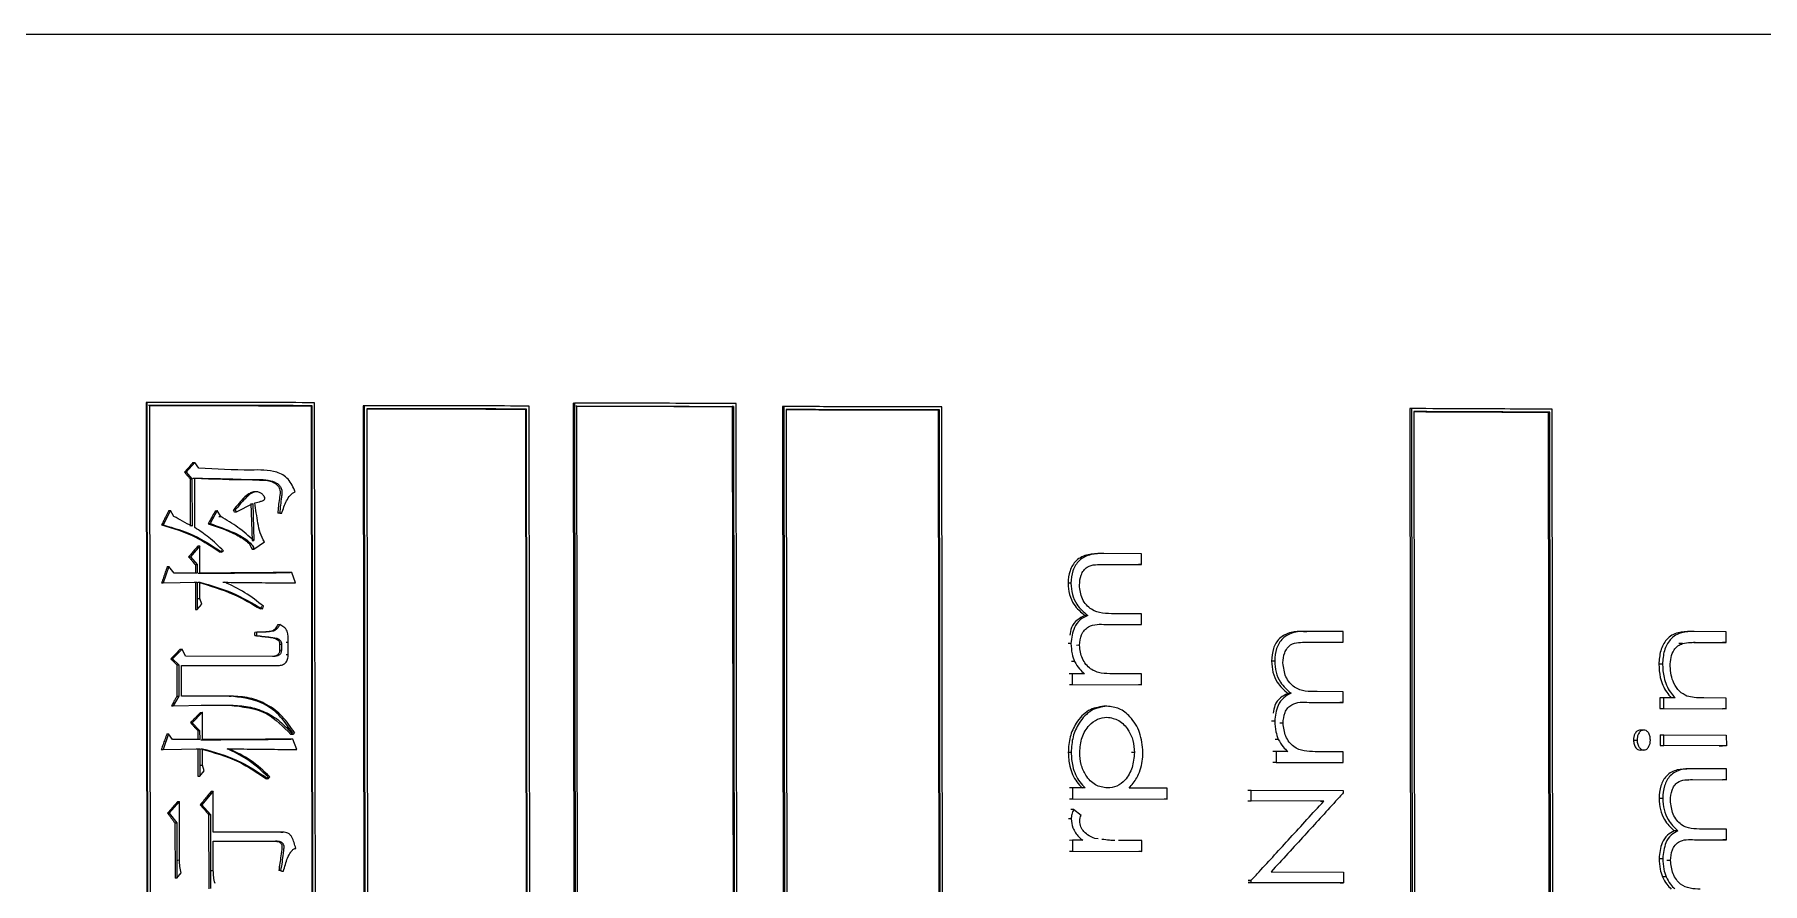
# Model space of a CAD drawing. Header units: millimetres. Extents: x 1726 to 4771, y 590 to 2743.
# Drawn here: x 3135.26 to 3163.97, y 960.37 to 974.48 of the extents above; entities that cross this region are included whole.
import ezdxf

# ---------------------------------------------------------------- set-up
doc = ezdxf.new("R2010")
doc.units = ezdxf.units.MM

msp = doc.modelspace()

# ---------------------------------------------------------------- linework, layer by layer
at = {"color": 7, "linetype": 'Continuous', "lineweight": 25}
for p, q in [((3190.839, 974.484), (3122.204, 974.484)), ((3137.124, 968.368), (3137.109, 968.367)), ((3139.895, 968.364), (3137.109, 968.367)), ((3137.109, 968.367), (3137.141, 946.385)), ((3137.124, 968.368), (3137.156, 946.385)), ((3137.167, 968.318), (3137.153, 968.317)), ((3137.167, 968.318), (3137.199, 946.435)), ((3139.852, 968.314), (3139.884, 946.432)), ((3139.852, 968.314), (3139.868, 968.314)), ((3139.9, 946.432), (3139.868, 968.314)), ((3139.943, 946.382), (3139.911, 968.364)), ((3143.458, 968.308), (3140.719, 968.313)), ((3140.719, 968.313), (3140.751, 946.331)), ((3140.736, 968.313), (3140.719, 968.313)), ((3140.736, 968.313), (3140.768, 946.331)), ((3140.779, 968.263), (3140.811, 946.381)), ((3143.416, 968.258), (3143.434, 968.259)), ((3143.416, 968.258), (3143.448, 946.376)), ((3143.466, 946.377), (3143.434, 968.259)), ((3143.508, 946.327), (3143.476, 968.309)), ((3144.209, 968.357), (3144.241, 946.375)), ((3146.895, 968.351), (3144.209, 968.357)), ((3144.209, 968.357), (3144.228, 968.357)), ((3144.228, 968.357), (3144.26, 946.375)), ((3144.27, 968.307), (3144.251, 968.307)), ((3144.302, 946.425), (3144.27, 968.307)), ((3146.874, 968.302), (3146.854, 968.301)), ((3146.854, 968.301), (3146.886, 946.419)), ((3146.874, 968.302), (3146.906, 946.42)), ((3146.947, 946.369), (3146.916, 968.352)), ((3147.709, 968.3), (3147.688, 968.299)), ((3150.314, 968.293), (3147.688, 968.299)), ((3147.688, 968.299), (3147.72, 946.317)), ((3147.709, 968.3), (3147.741, 946.318)), ((3147.75, 968.25), (3147.782, 946.368)), ((3150.273, 968.243), (3150.305, 946.36)), ((3150.273, 968.243), (3150.296, 968.243)), ((3150.328, 946.361), (3150.296, 968.243)), ((3150.368, 946.311), (3150.336, 968.293)), ((3160.449, 968.256), (3158.114, 968.266)), ((3158.114, 968.266), (3158.146, 946.134)), ((3158.142, 968.266), (3158.114, 968.266)), ((3158.142, 968.266), (3158.174, 946.134)), ((3158.179, 968.216), (3158.211, 946.184)), ((3160.412, 968.206), (3160.444, 946.174)), ((3160.412, 968.206), (3160.442, 968.206)), ((3160.473, 946.174), (3160.442, 968.206)), ((3160.51, 946.124), (3160.478, 968.256)), ((3137.919, 967.371), (3137.779, 967.209)), ((3137.89, 967.37), (3137.919, 967.371)), ((3137.985, 967.274), (3137.919, 967.371)), ((3137.75, 967.208), (3137.779, 967.209)), ((3137.779, 967.209), (3137.873, 967.101)), ((3137.843, 967.1), (3137.873, 967.101)), ((3137.843, 967.1), (3137.844, 966.31)), ((3137.873, 967.101), (3137.874, 966.311)), ((3137.921, 966.289), (3137.919, 967.111)), ((3138.612, 966.548), (3138.882, 966.688)), ((3138.851, 966.688), (3138.871, 966.071)), ((3138.882, 966.688), (3138.902, 966.072)), ((3138.942, 966.883), (3138.912, 966.882)), ((3137.517, 966.571), (3137.396, 966.333)), ((3137.488, 966.57), (3137.517, 966.571)), ((3137.574, 966.474), (3137.517, 966.571)), ((3138.294, 966.57), (3138.173, 966.354)), ((3138.264, 966.569), (3138.294, 966.57)), ((3138.35, 966.473), (3138.294, 966.57)), ((3138.32, 966.472), (3138.35, 966.473)), ((3138.593, 966.581), (3138.563, 966.58)), ((3138.581, 966.547), (3138.563, 966.58)), ((3138.581, 966.547), (3138.612, 966.548)), ((3138.612, 966.548), (3138.593, 966.581)), ((3139.329, 966.526), (3139.298, 966.525)), ((3139.335, 966.525), (3139.298, 966.525)), ((3139.366, 966.526), (3139.329, 966.526)), ((3139.335, 966.525), (3139.366, 966.526)), ((3137.367, 966.332), (3137.396, 966.333)), ((3138.143, 966.353), (3138.173, 966.354)), ((3137.817, 965.802), (3137.846, 965.803)), ((3138.005, 965.986), (3137.846, 965.803)), ((3137.846, 965.803), (3137.959, 965.673)), ((3137.976, 965.986), (3138.005, 965.986)), ((3138.006, 965.532), (3138.005, 965.986)), ((3138.368, 965.899), (3138.34, 965.877)), ((3138.37, 965.878), (3138.34, 965.877)), ((3138.398, 965.899), (3138.37, 965.878)), ((3138.871, 966.071), (3138.902, 966.072)), ((3138.871, 965.93), (3138.902, 965.931)), ((3138.902, 965.931), (3139.079, 966.05)), ((3153.002, 965.856), (3152.953, 965.856)), ((3153.03, 965.856), (3152.982, 965.856)), ((3153.653, 965.854), (3153.03, 965.856)), ((3153.654, 965.675), (3153.653, 965.854)), ((3137.491, 965.641), (3137.397, 965.37)), ((3137.462, 965.64), (3137.491, 965.641)), ((3137.575, 965.533), (3137.491, 965.641)), ((3137.959, 965.532), (3137.575, 965.533)), ((3137.929, 965.672), (3137.959, 965.673)), ((3137.929, 965.672), (3137.93, 965.532)), ((3137.959, 965.673), (3137.959, 965.532)), ((3139.535, 965.541), (3138.286, 965.532)), ((3139.591, 965.368), (3139.535, 965.541)), ((3153.03, 965.677), (3153.654, 965.675)), ((3153.654, 965.675), (3153.604, 965.674)), ((3137.368, 965.37), (3137.397, 965.37)), ((3137.397, 965.37), (3137.959, 965.381)), ((3137.907, 965.38), (3137.93, 965.38)), ((3137.93, 965.38), (3137.959, 965.381)), ((3137.93, 965.38), (3137.931, 964.926)), ((3137.959, 965.381), (3137.96, 964.926)), ((3137.977, 965.38), (3138.006, 965.381)), ((3138.006, 965.11), (3138.006, 965.381)), ((3138.387, 965.379), (3138.417, 965.38)), ((3138.417, 965.38), (3139.591, 965.368)), ((3139.56, 965.367), (3139.591, 965.368)), ((3152.481, 965.363), (3152.433, 965.363)), ((3137.96, 964.926), (3138.035, 965.013)), ((3137.977, 965.109), (3138.006, 965.11)), ((3138.035, 965.013), (3138.006, 965.11)), ((3139.031, 964.978), (3139.012, 964.935)), ((3139.043, 964.936), (3139.012, 964.935)), ((3139.043, 964.936), (3139.062, 964.979)), ((3137.931, 964.926), (3137.96, 964.926)), ((3139.301, 964.675), (3139.332, 964.676)), ((3152.761, 964.827), (3152.713, 964.826)), ((3153.07, 964.677), (3153.655, 964.675)), ((3153.655, 964.854), (3153.208, 964.856)), ((3153.655, 964.675), (3153.606, 964.674)), ((3153.655, 964.675), (3153.655, 964.854)), ((3138.95, 964.547), (3138.92, 964.546)), ((3138.92, 964.492), (3138.92, 964.546)), ((3138.92, 964.492), (3138.95, 964.493)), ((3138.95, 964.493), (3138.95, 964.547)), ((3139.44, 964.383), (3139.472, 964.384)), ((3139.472, 964.178), (3139.472, 964.384)), ((3152.482, 964.362), (3152.434, 964.361)), ((3156.375, 964.563), (3156.322, 964.562)), ((3156.348, 964.562), (3156.401, 964.563)), ((3157.005, 964.56), (3156.401, 964.563)), ((3156.401, 964.383), (3157.005, 964.381)), ((3157.005, 964.381), (3156.952, 964.38)), ((3157.005, 964.381), (3157.005, 964.56)), ((3162.647, 964.36), (3162.586, 964.359)), ((3162.819, 964.56), (3162.757, 964.559)), ((3162.842, 964.56), (3162.78, 964.559)), ((3162.833, 964.379), (3163.31, 964.377)), ((3163.372, 964.557), (3162.842, 964.56)), ((3162.884, 964.38), (3163.372, 964.378)), ((3163.372, 964.378), (3163.31, 964.377)), ((3163.372, 964.378), (3163.372, 964.557)), ((3137.52, 964.104), (3137.549, 964.105)), ((3137.708, 964.267), (3137.549, 964.105)), ((3137.549, 964.105), (3137.652, 964.007)), ((3137.679, 964.266), (3137.708, 964.267)), ((3137.764, 964.148), (3137.708, 964.267)), ((3139.23, 964.146), (3137.764, 964.148)), ((3139.329, 964.351), (3139.329, 964.253)), ((3139.329, 964.351), (3139.36, 964.351)), ((3139.329, 964.253), (3139.36, 964.254)), ((3139.36, 964.351), (3139.36, 964.254)), ((3139.441, 964.177), (3139.472, 964.178)), ((3152.625, 964.331), (3152.576, 964.33)), ((3155.868, 964.07), (3155.816, 964.069)), ((3137.623, 964.006), (3137.652, 964.007)), ((3137.623, 964.006), (3137.624, 963.487)), ((3137.652, 964.007), (3137.653, 963.488)), ((3137.699, 963.996), (3139.265, 963.994)), ((3137.699, 963.996), (3139.296, 963.995)), ((3137.7, 963.488), (3137.699, 963.996)), ((3139.265, 963.994), (3139.296, 963.995)), ((3152.504, 963.858), (3152.455, 963.857)), ((3152.542, 964.061), (3152.493, 964.06)), ((3152.504, 963.858), (3152.504, 963.679)), ((3152.705, 963.858), (3152.504, 963.858)), ((3153.656, 963.855), (3153.173, 963.856)), ((3153.657, 963.675), (3153.656, 963.855)), ((3162.314, 964.016), (3162.253, 964.015)), ((3152.456, 963.678), (3152.504, 963.679)), ((3152.504, 963.679), (3153.657, 963.675)), ((3153.657, 963.675), (3153.607, 963.674)), ((3156.14, 963.533), (3156.087, 963.532)), ((3157.007, 963.56), (3156.573, 963.562)), ((3157.007, 963.381), (3157.007, 963.56)), ((3137.531, 963.325), (3137.56, 963.326)), ((3137.653, 963.488), (3137.56, 963.326)), ((3137.56, 963.326), (3138.075, 963.336)), ((3137.624, 963.487), (3137.653, 963.488)), ((3138.523, 963.487), (3137.7, 963.488)), ((3138.047, 963.217), (3137.878, 963.044)), ((3138.017, 963.216), (3138.047, 963.217)), ((3138.026, 963.335), (3138.045, 963.335)), ((3138.045, 963.335), (3138.075, 963.336)), ((3138.045, 963.335), (3138.493, 963.335)), ((3138.047, 962.763), (3138.047, 963.217)), ((3138.075, 963.336), (3138.523, 963.336)), ((3138.493, 963.486), (3138.523, 963.487)), ((3138.493, 963.335), (3138.523, 963.336)), ((3153.079, 963.318), (3153.03, 963.317)), ((3156.44, 963.383), (3157.007, 963.381)), ((3157.007, 963.381), (3156.953, 963.38)), ((3162.333, 963.46), (3162.272, 963.459)), ((3162.272, 963.459), (3162.272, 963.28)), ((3162.272, 963.28), (3163.311, 963.274)), ((3162.272, 963.28), (3162.333, 963.28)), ((3162.333, 963.46), (3162.333, 963.28)), ((3162.522, 963.459), (3162.333, 963.46)), ((3162.333, 963.28), (3163.374, 963.275)), ((3163.373, 963.455), (3162.999, 963.457)), ((3163.374, 963.275), (3163.311, 963.274)), ((3163.374, 963.275), (3163.373, 963.455)), ((3137.849, 963.044), (3137.878, 963.044)), ((3137.878, 963.044), (3138, 962.914)), ((3155.869, 963.069), (3155.817, 963.068)), ((3156.007, 963.037), (3155.955, 963.036)), ((3162.003, 962.923), (3161.942, 962.922)), ((3137.485, 962.861), (3137.392, 962.601)), ((3137.456, 962.86), (3137.485, 962.861)), ((3137.551, 962.763), (3137.485, 962.861)), ((3138.001, 962.763), (3137.551, 962.763)), ((3137.971, 962.914), (3137.971, 962.763)), ((3137.971, 962.914), (3138, 962.914)), ((3138, 962.914), (3138.001, 962.763)), ((3139.549, 962.772), (3138.332, 962.763)), ((3139.545, 962.879), (3139.517, 962.847)), ((3139.548, 962.848), (3139.517, 962.847)), ((3139.576, 962.88), (3139.548, 962.848)), ((3139.614, 962.599), (3139.549, 962.772)), ((3155.927, 962.767), (3155.874, 962.766)), ((3161.831, 962.755), (3161.892, 962.756)), ((3162.273, 962.844), (3162.334, 962.845)), ((3162.273, 962.844), (3162.273, 962.664)), ((3162.273, 962.664), (3162.334, 962.665)), ((3162.273, 962.664), (3162.32, 962.664)), ((3162.334, 962.665), (3162.334, 962.845)), ((3162.334, 962.845), (3163.374, 962.839)), ((3163.375, 962.66), (3162.334, 962.665)), ((3163.258, 962.659), (3163.312, 962.659)), ((3163.375, 962.66), (3163.312, 962.659)), ((3163.374, 962.839), (3163.375, 962.66)), ((3137.363, 962.601), (3137.394, 962.601)), ((3137.363, 962.601), (3137.392, 962.601)), ((3137.392, 962.601), (3138.001, 962.612)), ((3137.942, 962.611), (3137.971, 962.611)), ((3137.971, 962.611), (3138.001, 962.612)), ((3137.971, 962.611), (3137.972, 962.156)), ((3138.001, 962.612), (3138.001, 962.157)), ((3138.018, 962.611), (3138.048, 962.611)), ((3138.048, 962.341), (3138.048, 962.611)), ((3138.457, 962.61), (3138.487, 962.611)), ((3138.487, 962.611), (3139.614, 962.599)), ((3139.582, 962.598), (3139.582, 962.599)), ((3139.582, 962.598), (3139.614, 962.599)), ((3152.485, 962.551), (3152.437, 962.551)), ((3153.537, 962.549), (3153.488, 962.548)), ((3155.89, 962.565), (3155.837, 962.564)), ((3155.89, 962.385), (3155.838, 962.384)), ((3155.89, 962.565), (3155.89, 962.385)), ((3156.085, 962.564), (3155.89, 962.565)), ((3155.89, 962.385), (3157.008, 962.381)), ((3157.008, 962.56), (3156.539, 962.562)), ((3157.008, 962.381), (3156.954, 962.38)), ((3157.008, 962.381), (3157.008, 962.56)), ((3162.003, 962.59), (3161.943, 962.589)), ((3137.972, 962.156), (3138.001, 962.157)), ((3138.001, 962.157), (3138.076, 962.244)), ((3138.018, 962.34), (3138.048, 962.341)), ((3138.076, 962.244), (3138.048, 962.341)), ((3139.137, 962.144), (3139.109, 962.112)), ((3139.14, 962.113), (3139.109, 962.112)), ((3139.14, 962.113), (3139.168, 962.145)), ((3162.792, 962.278), (3162.73, 962.277)), ((3162.751, 962.098), (3163.313, 962.095)), ((3162.813, 962.278), (3162.752, 962.277)), ((3163.375, 962.275), (3162.813, 962.278)), ((3162.813, 962.099), (3163.375, 962.096)), ((3163.375, 962.096), (3163.313, 962.095)), ((3163.375, 962.096), (3163.375, 962.275)), ((3138.226, 961.908), (3138.039, 961.681)), ((3138.196, 961.907), (3138.226, 961.908)), ((3138.227, 961.227), (3138.226, 961.908)), ((3152.506, 961.961), (3152.458, 961.96)), ((3152.458, 961.781), (3152.507, 961.781)), ((3152.506, 961.961), (3152.507, 961.781)), ((3152.72, 961.96), (3152.506, 961.961)), ((3152.507, 961.781), (3154.081, 961.776)), ((3154.081, 961.956), (3153.451, 961.958)), ((3154.081, 961.776), (3154.031, 961.775)), ((3154.081, 961.776), (3154.081, 961.956)), ((3155.424, 961.924), (3155.476, 961.925)), ((3155.476, 961.746), (3155.476, 961.925)), ((3155.476, 961.925), (3157.009, 961.919)), ((3157.009, 961.919), (3157.009, 961.879)), ((3162.317, 961.786), (3162.256, 961.785)), ((3137.468, 961.54), (3137.496, 961.541)), ((3137.665, 961.736), (3137.496, 961.541)), ((3137.496, 961.541), (3137.619, 961.379)), ((3137.636, 961.735), (3137.665, 961.736)), ((3137.666, 960.762), (3137.665, 961.736)), ((3138.01, 961.68), (3138.039, 961.681)), ((3138.039, 961.681), (3138.18, 961.519)), ((3138.15, 961.518), (3138.18, 961.519)), ((3138.15, 961.518), (3138.152, 960.285)), ((3138.18, 961.519), (3138.182, 960.286)), ((3152.526, 961.602), (3152.478, 961.601)), ((3152.649, 961.503), (3152.526, 961.602)), ((3155.424, 961.745), (3155.476, 961.746)), ((3156.685, 961.741), (3155.476, 961.746)), ((3156.631, 961.74), (3156.685, 961.741)), ((3137.59, 961.378), (3137.619, 961.379)), ((3137.59, 961.378), (3137.591, 960.459)), ((3137.619, 961.379), (3137.62, 960.459)), ((3139.383, 961.225), (3138.227, 961.227)), ((3139.352, 961.224), (3139.383, 961.225)), ((3152.487, 961.446), (3152.439, 961.445)), ((3162.57, 961.249), (3162.509, 961.248)), ((3163.377, 961.275), (3162.973, 961.277)), ((3163.377, 961.096), (3163.377, 961.275)), ((3138.227, 961.075), (3139.291, 961.074)), ((3138.228, 960.589), (3138.227, 961.075)), ((3138.227, 961.074), (3139.26, 961.073)), ((3139.291, 961.074), (3139.26, 961.073)), ((3152.508, 961.089), (3152.459, 961.088)), ((3152.46, 960.909), (3152.508, 960.91)), ((3152.508, 961.089), (3152.508, 960.91)), ((3152.678, 961.089), (3152.508, 961.089)), ((3152.508, 960.91), (3153.661, 960.906)), ((3152.936, 961.113), (3152.878, 961.12)), ((3153.66, 961.085), (3153.274, 961.087)), ((3153.661, 960.906), (3153.66, 961.085)), ((3162.843, 961.097), (3163.314, 961.095)), ((3162.849, 961.099), (3163.377, 961.096)), ((3163.377, 961.096), (3163.314, 961.095)), ((3137.637, 960.761), (3137.666, 960.762)), ((3153.661, 960.906), (3153.611, 960.905)), ((3162.318, 960.784), (3162.257, 960.784)), ((3162.447, 960.753), (3162.386, 960.752)), ((3137.62, 960.459), (3137.591, 960.459)), ((3137.62, 960.459), (3137.695, 960.546)), ((3138.198, 960.588), (3138.228, 960.589)), ((3139.347, 960.587), (3139.316, 960.586)), ((3139.362, 960.575), (3139.316, 960.586)), ((3139.347, 960.587), (3139.394, 960.576)), ((3139.362, 960.575), (3139.394, 960.576)), ((3155.426, 960.424), (3155.478, 960.424)), ((3155.478, 960.387), (3155.426, 960.386)), ((3155.426, 960.386), (3156.957, 960.38)), ((3155.478, 960.387), (3155.478, 960.424)), ((3157.011, 960.381), (3155.478, 960.387)), ((3155.809, 960.565), (3157.011, 960.561)), ((3156.957, 960.38), (3157.011, 960.381)), ((3157.011, 960.561), (3157.011, 960.381)), ((3162.372, 960.483), (3162.311, 960.482))]:
    msp.add_line(p, q, dxfattribs=at)
for points, knots in [([(3139.911, 968.364), (3139.634, 968.365), (3139.079, 968.365), (3138.15, 968.367), (3137.497, 968.367), (3137.124, 968.368)], [0, 0, 0, 0, 0.300086, 0.600172, 1, 1, 1, 1]), ([(3139.868, 968.314), (3139.591, 968.315), (3139.036, 968.316), (3138.136, 968.317), (3137.512, 968.317), (3137.167, 968.318)], [0, 0, 0, 0, 0.309667, 0.619335, 1, 1, 1, 1]), ([(3137.167, 968.317), (3137.434, 968.317), (3137.972, 968.316), (3138.867, 968.315), (3139.494, 968.314), (3139.852, 968.314)], [0, 0, 0, 0, 0.296394, 0.598055, 1, 1, 1, 1]), ([(3143.476, 968.309), (3143.204, 968.309), (3142.659, 968.31), (3141.746, 968.312), (3141.103, 968.313), (3140.736, 968.313)], [0, 0, 0, 0, 0.300086, 0.600172, 1, 1, 1, 1]), ([(3143.434, 968.259), (3143.162, 968.259), (3142.617, 968.26), (3141.732, 968.262), (3141.118, 968.263), (3140.779, 968.263)], [0, 0, 0, 0, 0.309667, 0.619335, 1, 1, 1, 1]), ([(3140.779, 968.263), (3140.996, 968.262), (3141.435, 968.262), (3142.316, 968.26), (3142.976, 968.259), (3143.416, 968.258)], [0, 0, 0, 0, 0.245367, 0.496978, 1, 1, 1, 1]), ([(3146.916, 968.352), (3146.648, 968.352), (3146.114, 968.353), (3145.219, 968.355), (3144.588, 968.357), (3144.228, 968.357)], [0, 0, 0, 0, 0.300086, 0.600172, 1, 1, 1, 1]), ([(3144.27, 968.307), (3144.541, 968.307), (3145.082, 968.306), (3145.95, 968.304), (3146.546, 968.303), (3146.874, 968.302)], [0, 0, 0, 0, 0.309667, 0.619335, 1, 1, 1, 1]), ([(3144.27, 968.307), (3144.482, 968.306), (3144.913, 968.306), (3145.776, 968.304), (3146.423, 968.302), (3146.854, 968.301)], [0, 0, 0, 0, 0.2446194, 0.4964792, 1, 1, 1, 1]), ([(3150.336, 968.293), (3150.076, 968.294), (3149.554, 968.295), (3148.679, 968.297), (3148.062, 968.299), (3147.709, 968.3)], [0, 0, 0, 0, 0.3000859, 0.6001718, 1, 1, 1, 1]), ([(3150.296, 968.243), (3150.035, 968.244), (3149.514, 968.245), (3148.665, 968.247), (3148.075, 968.249), (3147.75, 968.25)], [0, 0, 0, 0, 0.309667, 0.619335, 1, 1, 1, 1]), ([(3147.75, 968.249), (3147.957, 968.249), (3148.377, 968.248), (3149.22, 968.246), (3149.852, 968.244), (3150.273, 968.243)], [0, 0, 0, 0, 0.243826, 0.4959503, 1, 1, 1, 1]), ([(3160.478, 968.256), (3160.247, 968.257), (3159.784, 968.259), (3159.007, 968.263), (3158.456, 968.265), (3158.142, 968.266)], [0, 0, 0, 0, 0.300082, 0.600163, 1, 1, 1, 1]), ([(3160.442, 968.206), (3160.21, 968.207), (3159.748, 968.209), (3158.994, 968.213), (3158.469, 968.215), (3158.179, 968.216)], [0, 0, 0, 0, 0.309921, 0.619843, 1, 1, 1, 1]), ([(3158.179, 968.216), (3158.36, 968.215), (3158.732, 968.213), (3159.479, 968.21), (3160.039, 968.208), (3160.412, 968.206)], [0, 0, 0, 0, 0.240772, 0.493906, 1, 1, 1, 1]), ([(3137.89, 967.37), (3137.866, 967.343), (3137.82, 967.289), (3137.773, 967.235), (3137.75, 967.208)], [0, 0, 0, 0, 0.5, 1, 1, 1, 1]), ([(3139.589, 966.882), (3139.556, 966.957), (3139.506, 967.068), (3139.386, 967.169), (3139.181, 967.253), (3138.703, 967.234), (3138.272, 967.258), (3137.985, 967.274)], [0, 0, 0, 0, 0.132026, 0.196101, 0.258534, 0.505562, 1, 1, 1, 1]), ([(3137.75, 967.208), (3137.76, 967.196), (3137.781, 967.171), (3137.813, 967.135), (3137.833, 967.112), (3137.843, 967.1)], [0, 0, 0, 0, 0.346323, 0.673162, 1, 1, 1, 1]), ([(3137.89, 967.111), (3137.997, 967.108), (3138.287, 967.101), (3138.657, 967.099), (3138.976, 967.076), (3139.142, 967.077), (3139.245, 967.033), (3139.298, 966.989), (3139.33, 966.936), (3139.342, 966.862), (3139.317, 966.725), (3139.305, 966.605), (3139.298, 966.525)], [0, 0, 0, 0, 0.170423, 0.462666, 0.588514, 0.683926, 0.723605, 0.763538, 0.79009, 0.81669, 0.876604, 1, 1, 1, 1]), ([(3137.919, 967.111), (3138.225, 967.097), (3138.646, 967.077), (3139.111, 967.097), (3139.279, 967.035), (3139.337, 966.98), (3139.366, 966.925), (3139.37, 966.859), (3139.351, 966.726), (3139.339, 966.614), (3139.329, 966.526)], [0, 0, 0, 0, 0.489233, 0.672718, 0.735367, 0.76608, 0.796242, 0.828596, 0.864188, 1, 1, 1, 1]), ([(3138.937, 966.879), (3138.935, 966.88), (3138.917, 966.887), (3138.873, 966.877), (3138.771, 966.831), (3138.673, 966.713), (3138.594, 966.618), (3138.563, 966.58)], [0, 0, 0, 0, 0.01084, 0.116799, 0.257083, 0.700469, 1, 1, 1, 1]), ([(3138.919, 966.699), (3138.952, 966.707), (3139.002, 966.72), (3139.057, 966.737), (3139.077, 966.752), (3139.081, 966.759), (3139.084, 966.764), (3139.085, 966.77), (3139.085, 966.778), (3139.08, 966.795), (3139.067, 966.815), (3139.043, 966.844), (3139.006, 966.871), (3138.956, 966.887), (3138.904, 966.878), (3138.856, 966.858), (3138.8, 966.813), (3138.709, 966.724), (3138.639, 966.638), (3138.593, 966.581)], [0, 0, 0, 0, 0.12083, 0.185578, 0.200463, 0.207293, 0.213836, 0.220353, 0.227161, 0.24221, 0.277123, 0.31159, 0.371541, 0.433275, 0.493638, 0.554959, 0.617623, 0.744187, 1, 1, 1, 1]), ([(3139.079, 966.05), (3139.052, 966.099), (3138.999, 966.196), (3138.957, 966.419), (3138.934, 966.587), (3138.919, 966.699)], [0, 0, 0, 0, 0.246103, 0.496572, 1, 1, 1, 1]), ([(3139.366, 966.526), (3139.388, 966.597), (3139.421, 966.704), (3139.492, 966.811), (3139.543, 966.86), (3139.574, 966.875), (3139.589, 966.882)], [0, 0, 0, 0, 0.509381, 0.758484, 0.880594, 1, 1, 1, 1]), ([(3137.488, 966.57), (3137.473, 966.541), (3137.446, 966.486), (3137.405, 966.407), (3137.38, 966.357), (3137.367, 966.332)], [0, 0, 0, 0, 0.374291, 0.687145, 1, 1, 1, 1]), ([(3137.874, 966.311), (3137.82, 966.339), (3137.719, 966.391), (3137.62, 966.447), (3137.574, 966.474)], [0, 0, 0, 0, 0.532976, 1, 1, 1, 1]), ([(3138.264, 966.569), (3138.248, 966.54), (3138.22, 966.49), (3138.179, 966.418), (3138.155, 966.375), (3138.143, 966.353)], [0, 0, 0, 0, 0.402508, 0.701255, 1, 1, 1, 1]), ([(3138.902, 966.072), (3138.815, 966.148), (3138.643, 966.299), (3138.448, 966.415), (3138.35, 966.473)], [0, 0, 0, 0, 0.502347, 1, 1, 1, 1]), ([(3137.367, 966.332), (3137.56, 966.275), (3137.906, 966.172), (3138.207, 965.968), (3138.34, 965.877)], [0, 0, 0, 0, 0.55646, 1, 1, 1, 1]), ([(3137.396, 966.333), (3137.568, 966.283), (3137.915, 966.182), (3138.218, 965.98), (3138.37, 965.878)], [0, 0, 0, 0, 0.4967512, 1, 1, 1, 1]), ([(3138.398, 965.899), (3138.318, 965.978), (3138.17, 966.123), (3137.999, 966.237), (3137.921, 966.289)], [0, 0, 0, 0, 0.5414486, 1, 1, 1, 1]), ([(3138.143, 966.353), (3138.278, 966.308), (3138.483, 966.239), (3138.703, 966.12), (3138.824, 966.032), (3138.855, 965.965), (3138.871, 965.93)], [0, 0, 0, 0, 0.493279, 0.7531, 0.87522, 1, 1, 1, 1]), ([(3138.173, 966.354), (3138.307, 966.308), (3138.541, 966.226), (3138.791, 966.097), (3138.89, 965.979), (3138.899, 965.941), (3138.902, 965.931)], [0, 0, 0, 0, 0.494165, 0.869161, 0.966217, 1, 1, 1, 1]), ([(3137.976, 965.986), (3137.954, 965.961), (3137.917, 965.918), (3137.864, 965.856), (3137.833, 965.82), (3137.817, 965.802)], [0, 0, 0, 0, 0.407433, 0.703717, 1, 1, 1, 1]), ([(3137.817, 965.802), (3137.828, 965.789), (3137.85, 965.764), (3137.887, 965.721), (3137.914, 965.69), (3137.929, 965.672)], [0, 0, 0, 0, 0.288603, 0.577204, 1, 1, 1, 1]), ([(3152.981, 965.856), (3152.91, 965.855), (3152.766, 965.852), (3152.568, 965.763), (3152.45, 965.573), (3152.439, 965.434), (3152.433, 965.363)], [0, 0, 0, 0, 0.270455, 0.54256, 0.767385, 1, 1, 1, 1]), ([(3153.03, 965.856), (3152.959, 965.855), (3152.815, 965.853), (3152.617, 965.764), (3152.499, 965.574), (3152.487, 965.434), (3152.481, 965.363)], [0, 0, 0, 0, 0.270601, 0.542795, 0.767549, 1, 1, 1, 1]), ([(3137.462, 965.64), (3137.451, 965.608), (3137.43, 965.547), (3137.399, 965.457), (3137.379, 965.399), (3137.368, 965.37)], [0, 0, 0, 0, 0.35122, 0.67561, 1, 1, 1, 1]), ([(3137.976, 965.531), (3138.023, 965.531), (3138.119, 965.531), (3138.22, 965.531), (3138.271, 965.531)], [0, 0, 0, 0, 0.4895385, 1, 1, 1, 1]), ([(3138.286, 965.532), (3138.234, 965.532), (3138.141, 965.532), (3138.047, 965.532), (3138.006, 965.532)], [0, 0, 0, 0, 0.56, 1, 1, 1, 1]), ([(3138.271, 965.531), (3138.231, 965.532), (3138.15, 965.532), (3138.053, 965.532), (3138.006, 965.532)], [0, 0, 0, 0, 0.510364, 1, 1, 1, 1]), ([(3139.535, 965.541), (3139.328, 965.54), (3139.016, 965.537), (3138.668, 965.535), (3138.518, 965.533), (3138.465, 965.533), (3138.422, 965.533), (3138.358, 965.532), (3138.301, 965.531), (3138.271, 965.531)], [0, 0, 0, 0, 0.496744, 0.745118, 0.829845, 0.854799, 0.869312, 0.93209, 1, 1, 1, 1]), ([(3138.271, 965.531), (3138.368, 965.532), (3138.47, 965.532), (3138.679, 965.534), (3138.991, 965.536), (3139.296, 965.539), (3139.504, 965.54)], [0, 0, 0, 0, 0.252176, 0.267142, 0.501453, 1, 1, 1, 1]), ([(3152.623, 965.332), (3152.628, 965.39), (3152.635, 965.478), (3152.691, 965.577), (3152.767, 965.652), (3152.89, 965.675), (3152.983, 965.676), (3153.03, 965.677)], [0, 0, 0, 0, 0.254489, 0.388144, 0.517737, 0.758825, 1, 1, 1, 1]), ([(3137.977, 965.38), (3138.178, 965.32), (3138.541, 965.213), (3138.867, 965.02), (3139.012, 964.935)], [0, 0, 0, 0, 0.557379, 1, 1, 1, 1]), ([(3138.006, 965.381), (3138.187, 965.328), (3138.549, 965.223), (3138.878, 965.032), (3139.043, 964.936)], [0, 0, 0, 0, 0.497559, 1, 1, 1, 1]), ([(3139.062, 964.979), (3138.961, 965.059), (3138.761, 965.218), (3138.531, 965.326), (3138.417, 965.38)], [0, 0, 0, 0, 0.5030941, 1, 1, 1, 1]), ([(3138.419, 965.379), (3138.488, 965.378), (3138.712, 965.376), (3139.093, 965.372), (3139.404, 965.369), (3139.56, 965.367)], [0, 0, 0, 0, 0.179085, 0.589534, 1, 1, 1, 1]), ([(3152.433, 965.363), (3152.438, 965.3), (3152.448, 965.176), (3152.537, 964.976), (3152.647, 964.882), (3152.713, 964.826)], [0, 0, 0, 0, 0.288685, 0.57197, 1, 1, 1, 1]), ([(3152.481, 965.363), (3152.486, 965.301), (3152.496, 965.177), (3152.585, 964.977), (3152.695, 964.883), (3152.761, 964.827)], [0, 0, 0, 0, 0.288581, 0.57183, 1, 1, 1, 1]), ([(3153.208, 964.856), (3153.071, 964.856), (3152.898, 964.856), (3152.735, 965), (3152.648, 965.13), (3152.633, 965.252), (3152.623, 965.332)], [0, 0, 0, 0, 0.482183, 0.612123, 0.745589, 1, 1, 1, 1]), ([(3139.332, 964.676), (3139.323, 964.658), (3139.306, 964.624), (3139.265, 964.583), (3139.214, 964.562), (3139.109, 964.548), (3139.021, 964.547), (3138.95, 964.547)], [0, 0, 0, 0, 0.131971, 0.260261, 0.384427, 0.507933, 1, 1, 1, 1]), ([(3139.301, 964.675), (3139.287, 964.649), (3139.265, 964.607), (3139.205, 964.566), (3139.151, 964.556), (3139.115, 964.554), (3139.103, 964.553)], [0, 0, 0, 0, 0.338988, 0.552834, 0.847916, 1, 1, 1, 1]), ([(3139.472, 964.384), (3139.474, 964.447), (3139.477, 964.525), (3139.434, 964.605), (3139.392, 964.643), (3139.356, 964.663), (3139.332, 964.676)], [0, 0, 0, 0, 0.514198, 0.639, 0.761004, 1, 1, 1, 1]), ([(3152.713, 964.826), (3152.669, 964.804), (3152.581, 964.761), (3152.484, 964.641), (3152.47, 964.541), (3152.464, 964.497)], [0, 0, 0, 0, 0.351746, 0.714287, 1, 1, 1, 1]), ([(3152.761, 964.827), (3152.717, 964.805), (3152.628, 964.762), (3152.509, 964.602), (3152.493, 964.454), (3152.482, 964.362)], [0, 0, 0, 0, 0.269907, 0.547967, 1, 1, 1, 1]), ([(3152.625, 964.331), (3152.631, 964.392), (3152.639, 964.485), (3152.704, 964.587), (3152.833, 964.689), (3152.966, 964.682), (3153.07, 964.677)], [0, 0, 0, 0, 0.254782, 0.388255, 0.517328, 1, 1, 1, 1]), ([(3138.92, 964.492), (3138.995, 964.484), (3139.11, 964.471), (3139.237, 964.456), (3139.292, 964.429), (3139.315, 964.408), (3139.327, 964.38), (3139.328, 964.36), (3139.329, 964.351)], [0, 0, 0, 0, 0.492285, 0.749397, 0.815008, 0.881458, 0.940266, 1, 1, 1, 1]), ([(3138.95, 964.493), (3139.025, 964.484), (3139.147, 964.469), (3139.287, 964.457), (3139.342, 964.413), (3139.358, 964.384), (3139.359, 964.363), (3139.36, 964.351)], [0, 0, 0, 0, 0.493872, 0.802594, 0.866234, 0.93227, 1, 1, 1, 1]), ([(3152.482, 964.362), (3152.486, 964.303), (3152.491, 964.199), (3152.526, 964.103), (3152.542, 964.061)], [0, 0, 0, 0, 0.562438, 1, 1, 1, 1]), ([(3156.348, 964.562), (3156.278, 964.561), (3156.139, 964.559), (3155.947, 964.47), (3155.832, 964.28), (3155.821, 964.14), (3155.815, 964.069)], [0, 0, 0, 0, 0.270455, 0.54256, 0.767385, 1, 1, 1, 1]), ([(3156.401, 964.563), (3156.331, 964.562), (3156.192, 964.559), (3156, 964.47), (3155.885, 964.281), (3155.874, 964.141), (3155.868, 964.07)], [0, 0, 0, 0, 0.270601, 0.542795, 0.767549, 1, 1, 1, 1]), ([(3156.006, 964.038), (3156.011, 964.096), (3156.017, 964.184), (3156.072, 964.283), (3156.146, 964.358), (3156.265, 964.381), (3156.355, 964.383), (3156.401, 964.383)], [0, 0, 0, 0, 0.254576, 0.388176, 0.517715, 0.758814, 1, 1, 1, 1]), ([(3162.78, 964.559), (3162.71, 964.559), (3162.57, 964.558), (3162.379, 964.452), (3162.27, 964.243), (3162.258, 964.092), (3162.253, 964.015)], [0, 0, 0, 0, 0.270151, 0.542013, 0.767432, 1, 1, 1, 1]), ([(3162.842, 964.56), (3162.772, 964.559), (3162.632, 964.558), (3162.44, 964.453), (3162.331, 964.244), (3162.319, 964.093), (3162.314, 964.016)], [0, 0, 0, 0, 0.270301, 0.542249, 0.767594, 1, 1, 1, 1]), ([(3162.442, 963.984), (3162.444, 964.033), (3162.448, 964.128), (3162.495, 964.25), (3162.568, 964.328), (3162.621, 964.35), (3162.647, 964.36)], [0, 0, 0, 0, 0.290858, 0.574718, 0.790004, 1, 1, 1, 1]), ([(3162.647, 964.36), (3162.691, 964.368), (3162.77, 964.382), (3162.849, 964.381), (3162.884, 964.38)], [0, 0, 0, 0, 0.559954, 1, 1, 1, 1]), ([(3137.679, 964.266), (3137.656, 964.243), (3137.618, 964.204), (3137.565, 964.15), (3137.535, 964.119), (3137.52, 964.104)], [0, 0, 0, 0, 0.434788, 0.717394, 1, 1, 1, 1]), ([(3137.52, 964.104), (3137.532, 964.093), (3137.555, 964.071), (3137.59, 964.038), (3137.612, 964.017), (3137.623, 964.006)], [0, 0, 0, 0, 0.34809, 0.674045, 1, 1, 1, 1]), ([(3139.329, 964.253), (3139.328, 964.236), (3139.326, 964.21), (3139.308, 964.181), (3139.282, 964.16), (3139.249, 964.148), (3139.224, 964.147), (3139.213, 964.146)], [0, 0, 0, 0, 0.271465, 0.416841, 0.55848, 0.819887, 1, 1, 1, 1]), ([(3139.36, 964.254), (3139.359, 964.236), (3139.357, 964.21), (3139.338, 964.181), (3139.313, 964.161), (3139.276, 964.148), (3139.246, 964.147), (3139.23, 964.146)], [0, 0, 0, 0, 0.2632719, 0.391385, 0.5165545, 0.7591789, 1, 1, 1, 1]), ([(3139.296, 963.995), (3139.318, 963.996), (3139.353, 963.998), (3139.396, 964.015), (3139.425, 964.035), (3139.449, 964.065), (3139.469, 964.112), (3139.471, 964.152), (3139.472, 964.178)], [0, 0, 0, 0, 0.238558, 0.359397, 0.482171, 0.608306, 0.737736, 1, 1, 1, 1]), ([(3153.173, 963.856), (3153.111, 963.858), (3152.986, 963.861), (3152.828, 963.913), (3152.728, 964.012), (3152.649, 964.139), (3152.634, 964.255), (3152.625, 964.331)], [0, 0, 0, 0, 0.241249, 0.48337, 0.613317, 0.746555, 1, 1, 1, 1]), ([(3155.815, 964.069), (3155.82, 964.006), (3155.83, 963.882), (3155.916, 963.682), (3156.023, 963.589), (3156.087, 963.532)], [0, 0, 0, 0, 0.288685, 0.57197, 1, 1, 1, 1]), ([(3155.868, 964.07), (3155.873, 964.007), (3155.883, 963.883), (3155.969, 963.683), (3156.076, 963.589), (3156.14, 963.533)], [0, 0, 0, 0, 0.288581, 0.57183, 1, 1, 1, 1]), ([(3152.542, 964.061), (3152.568, 964.018), (3152.614, 963.941), (3152.677, 963.883), (3152.705, 963.858)], [0, 0, 0, 0, 0.564241, 1, 1, 1, 1]), ([(3156.573, 963.562), (3156.441, 963.562), (3156.272, 963.562), (3156.114, 963.706), (3156.03, 963.837), (3156.016, 963.958), (3156.006, 964.038)], [0, 0, 0, 0, 0.4821882, 0.6120908, 0.745518, 1, 1, 1, 1]), ([(3162.253, 964.015), (3162.257, 963.942), (3162.264, 963.82), (3162.317, 963.665), (3162.38, 963.551), (3162.434, 963.489), (3162.46, 963.458)], [0, 0, 0, 0, 0.34685, 0.568623, 0.78626, 1, 1, 1, 1]), ([(3162.314, 964.016), (3162.318, 963.942), (3162.326, 963.821), (3162.378, 963.666), (3162.441, 963.551), (3162.495, 963.49), (3162.522, 963.459)], [0, 0, 0, 0, 0.346759, 0.568511, 0.786179, 1, 1, 1, 1]), ([(3162.72, 963.486), (3162.677, 963.509), (3162.59, 963.557), (3162.504, 963.69), (3162.451, 963.836), (3162.445, 963.935), (3162.442, 963.984)], [0, 0, 0, 0, 0.26849, 0.546604, 0.771529, 1, 1, 1, 1]), ([(3156.087, 963.532), (3156.045, 963.511), (3155.959, 963.467), (3155.865, 963.347), (3155.851, 963.246), (3155.845, 963.202)], [0, 0, 0, 0, 0.350392, 0.711539, 1, 1, 1, 1]), ([(3156.14, 963.533), (3156.097, 963.512), (3156.011, 963.468), (3155.896, 963.309), (3155.879, 963.16), (3155.869, 963.069)], [0, 0, 0, 0, 0.269907, 0.547967, 1, 1, 1, 1]), ([(3137.624, 963.487), (3137.616, 963.473), (3137.599, 963.444), (3137.568, 963.39), (3137.545, 963.35), (3137.531, 963.325)], [0, 0, 0, 0, 0.266566, 0.533131, 1, 1, 1, 1]), ([(3138.017, 963.216), (3137.994, 963.193), (3137.955, 963.152), (3137.899, 963.095), (3137.866, 963.061), (3137.849, 963.044)], [0, 0, 0, 0, 0.409151, 0.704575, 1, 1, 1, 1]), ([(3139.545, 962.879), (3139.473, 962.982), (3139.333, 963.185), (3138.974, 963.436), (3138.674, 963.467), (3138.493, 963.486)], [0, 0, 0, 0, 0.289468, 0.570368, 1, 1, 1, 1]), ([(3138.493, 963.335), (3138.712, 963.312), (3139.109, 963.271), (3139.391, 962.978), (3139.517, 962.847)], [0, 0, 0, 0, 0.551575, 1, 1, 1, 1]), ([(3139.576, 962.88), (3139.513, 962.973), (3139.388, 963.157), (3139.127, 963.354), (3138.832, 963.47), (3138.625, 963.481), (3138.523, 963.487)], [0, 0, 0, 0, 0.258234, 0.509748, 0.755949, 1, 1, 1, 1]), ([(3138.523, 963.336), (3138.619, 963.331), (3138.81, 963.321), (3139.089, 963.232), (3139.346, 963.077), (3139.48, 962.925), (3139.548, 962.848)], [0, 0, 0, 0, 0.245487, 0.49251, 0.743419, 1, 1, 1, 1]), ([(3153.03, 963.317), (3152.941, 963.303), (3152.76, 963.274), (3152.57, 963.06), (3152.454, 962.812), (3152.442, 962.638), (3152.437, 962.551)], [0, 0, 0, 0, 0.266382, 0.543243, 0.769246, 1, 1, 1, 1]), ([(3153.079, 963.318), (3152.99, 963.304), (3152.809, 963.275), (3152.618, 963.061), (3152.502, 962.813), (3152.491, 962.639), (3152.485, 962.551)], [0, 0, 0, 0, 0.26655, 0.543447, 0.769376, 1, 1, 1, 1]), ([(3153.678, 962.553), (3153.668, 962.665), (3153.648, 962.885), (3153.488, 963.136), (3153.29, 963.294), (3153.149, 963.31), (3153.079, 963.318)], [0, 0, 0, 0, 0.292071, 0.575308, 0.790142, 1, 1, 1, 1]), ([(3156.007, 963.037), (3156.013, 963.098), (3156.022, 963.192), (3156.084, 963.294), (3156.21, 963.395), (3156.338, 963.389), (3156.44, 963.383)], [0, 0, 0, 0, 0.254867, 0.388287, 0.517309, 1, 1, 1, 1]), ([(3162.999, 963.457), (3162.946, 963.457), (3162.853, 963.457), (3162.76, 963.477), (3162.72, 963.486)], [0, 0, 0, 0, 0.559824, 1, 1, 1, 1]), ([(3137.849, 963.044), (3137.86, 963.031), (3137.883, 963.007), (3137.924, 962.964), (3137.953, 962.933), (3137.971, 962.914)], [0, 0, 0, 0, 0.277956, 0.555912, 1, 1, 1, 1]), ([(3152.627, 962.549), (3152.635, 962.635), (3152.65, 962.803), (3152.768, 962.997), (3152.92, 963.116), (3153.028, 963.131), (3153.081, 963.138)], [0, 0, 0, 0, 0.292093, 0.575319, 0.790291, 1, 1, 1, 1]), ([(3153.081, 963.138), (3153.148, 963.126), (3153.286, 963.099), (3153.435, 962.94), (3153.522, 962.749), (3153.532, 962.616), (3153.537, 962.549)], [0, 0, 0, 0, 0.266814, 0.543252, 0.769388, 1, 1, 1, 1]), ([(3155.869, 963.069), (3155.872, 963.01), (3155.878, 962.906), (3155.912, 962.809), (3155.927, 962.767)], [0, 0, 0, 0, 0.562438, 1, 1, 1, 1]), ([(3156.539, 962.562), (3156.479, 962.564), (3156.358, 962.567), (3156.205, 962.619), (3156.108, 962.719), (3156.031, 962.846), (3156.017, 962.961), (3156.007, 963.037)], [0, 0, 0, 0, 0.241252, 0.483375, 0.613284, 0.746483, 1, 1, 1, 1]), ([(3161.942, 962.922), (3161.925, 962.919), (3161.89, 962.912), (3161.855, 962.864), (3161.834, 962.811), (3161.832, 962.774), (3161.831, 962.755)], [0, 0, 0, 0, 0.265995, 0.543233, 0.769479, 1, 1, 1, 1]), ([(3162.003, 962.923), (3161.986, 962.92), (3161.95, 962.913), (3161.916, 962.865), (3161.894, 962.812), (3161.893, 962.775), (3161.892, 962.756)], [0, 0, 0, 0, 0.2661669, 0.5434323, 0.7696042, 1, 1, 1, 1]), ([(3162.113, 962.755), (3162.111, 962.779), (3162.108, 962.825), (3162.08, 962.88), (3162.043, 962.917), (3162.016, 962.921), (3162.003, 962.923)], [0, 0, 0, 0, 0.291686, 0.575696, 0.790918, 1, 1, 1, 1]), ([(3137.456, 962.86), (3137.445, 962.829), (3137.424, 962.77), (3137.393, 962.683), (3137.373, 962.628), (3137.363, 962.601)], [0, 0, 0, 0, 0.3640679, 0.682034, 1, 1, 1, 1]), ([(3138.018, 962.762), (3138.065, 962.762), (3138.163, 962.762), (3138.265, 962.762), (3138.317, 962.762)], [0, 0, 0, 0, 0.489863, 1, 1, 1, 1]), ([(3138.332, 962.763), (3138.279, 962.763), (3138.184, 962.763), (3138.089, 962.763), (3138.047, 962.763)], [0, 0, 0, 0, 0.56, 1, 1, 1, 1]), ([(3138.317, 962.762), (3138.276, 962.762), (3138.194, 962.763), (3138.096, 962.763), (3138.047, 962.763)], [0, 0, 0, 0, 0.510039, 1, 1, 1, 1]), ([(3139.549, 962.772), (3139.346, 962.77), (3139.075, 962.768), (3138.771, 962.766), (3138.567, 962.764), (3138.425, 962.763), (3138.317, 962.762)], [0, 0, 0, 0, 0.498567, 0.668599, 0.747849, 1, 1, 1, 1]), ([(3138.317, 962.762), (3138.411, 962.763), (3138.506, 962.763), (3138.615, 962.764), (3138.64, 962.764), (3138.74, 962.765), (3139.037, 962.767), (3139.315, 962.769), (3139.517, 962.771)], [0, 0, 0, 0, 0.252264, 0.254266, 0.269843, 0.313981, 0.501513, 1, 1, 1, 1]), ([(3155.927, 962.767), (3155.952, 962.724), (3155.997, 962.648), (3156.058, 962.589), (3156.085, 962.564)], [0, 0, 0, 0, 0.564241, 1, 1, 1, 1]), ([(3161.831, 962.755), (3161.833, 962.732), (3161.837, 962.686), (3161.865, 962.631), (3161.902, 962.595), (3161.929, 962.591), (3161.943, 962.589)], [0, 0, 0, 0, 0.291853, 0.575848, 0.790901, 1, 1, 1, 1]), ([(3161.892, 962.756), (3161.894, 962.733), (3161.897, 962.686), (3161.926, 962.632), (3161.963, 962.596), (3161.99, 962.592), (3162.003, 962.59)], [0, 0, 0, 0, 0.2917, 0.575641, 0.790759, 1, 1, 1, 1]), ([(3162.003, 962.59), (3162.02, 962.593), (3162.055, 962.6), (3162.089, 962.648), (3162.11, 962.7), (3162.112, 962.737), (3162.113, 962.755)], [0, 0, 0, 0, 0.266105, 0.543473, 0.769717, 1, 1, 1, 1]), ([(3138.018, 962.611), (3138.234, 962.55), (3138.623, 962.44), (3138.96, 962.213), (3139.109, 962.112)], [0, 0, 0, 0, 0.556762, 1, 1, 1, 1]), ([(3138.048, 962.611), (3138.241, 962.558), (3138.63, 962.449), (3138.969, 962.225), (3139.14, 962.113)], [0, 0, 0, 0, 0.497121, 1, 1, 1, 1]), ([(3139.137, 962.144), (3139.021, 962.252), (3138.816, 962.442), (3138.566, 962.559), (3138.457, 962.61)], [0, 0, 0, 0, 0.564212, 1, 1, 1, 1]), ([(3139.168, 962.145), (3139.065, 962.242), (3138.86, 962.433), (3138.611, 962.552), (3138.487, 962.611)], [0, 0, 0, 0, 0.504453, 1, 1, 1, 1]), ([(3138.489, 962.61), (3138.551, 962.609), (3138.765, 962.607), (3139.13, 962.603), (3139.432, 962.6), (3139.582, 962.598)], [0, 0, 0, 0, 0.171123, 0.585553, 1, 1, 1, 1]), ([(3152.437, 962.551), (3152.441, 962.473), (3152.449, 962.345), (3152.506, 962.179), (3152.577, 962.056), (3152.641, 961.991), (3152.672, 961.959)], [0, 0, 0, 0, 0.346827, 0.568879, 0.786606, 1, 1, 1, 1]), ([(3152.485, 962.551), (3152.49, 962.474), (3152.497, 962.346), (3152.554, 962.18), (3152.626, 962.057), (3152.689, 961.992), (3152.72, 961.96)], [0, 0, 0, 0, 0.346738, 0.568767, 0.786522, 1, 1, 1, 1]), ([(3153.087, 961.959), (3153.018, 961.969), (3152.878, 961.99), (3152.728, 962.154), (3152.64, 962.347), (3152.632, 962.482), (3152.627, 962.549)], [0, 0, 0, 0, 0.2666955, 0.5431546, 0.7692356, 1, 1, 1, 1]), ([(3153.537, 962.549), (3153.529, 962.464), (3153.514, 962.296), (3153.402, 962.095), (3153.249, 961.976), (3153.14, 961.965), (3153.087, 961.959)], [0, 0, 0, 0, 0.29205, 0.575873, 0.790375, 1, 1, 1, 1]), ([(3153.451, 961.958), (3153.496, 962.012), (3153.57, 962.101), (3153.637, 962.258), (3153.672, 962.403), (3153.676, 962.503), (3153.678, 962.553)], [0, 0, 0, 0, 0.332189, 0.552163, 0.775308, 1, 1, 1, 1]), ([(3162.752, 962.277), (3162.687, 962.276), (3162.557, 962.274), (3162.379, 962.185), (3162.272, 961.996), (3162.261, 961.856), (3162.256, 961.785)], [0, 0, 0, 0, 0.270455, 0.54256, 0.767385, 1, 1, 1, 1]), ([(3162.813, 962.278), (3162.749, 962.277), (3162.619, 962.275), (3162.44, 962.186), (3162.333, 961.996), (3162.322, 961.857), (3162.317, 961.786)], [0, 0, 0, 0, 0.270601, 0.542796, 0.767549, 1, 1, 1, 1]), ([(3162.446, 961.754), (3162.45, 961.812), (3162.456, 961.9), (3162.507, 961.999), (3162.575, 962.074), (3162.686, 962.097), (3162.771, 962.098), (3162.813, 962.099)], [0, 0, 0, 0, 0.254787, 0.388278, 0.517715, 0.758815, 1, 1, 1, 1]), ([(3138.196, 961.907), (3138.176, 961.882), (3138.134, 961.831), (3138.072, 961.756), (3138.031, 961.705), (3138.01, 961.68)], [0, 0, 0, 0, 0.336946, 0.668473, 1, 1, 1, 1]), ([(3157.009, 961.879), (3156.966, 961.832), (3156.753, 961.597), (3156.354, 961.159), (3155.995, 960.768), (3155.809, 960.565)], [0, 0, 0, 0, 0.107249, 0.536248, 1, 1, 1, 1]), ([(3162.256, 961.785), (3162.261, 961.722), (3162.27, 961.598), (3162.35, 961.398), (3162.449, 961.304), (3162.509, 961.248)], [0, 0, 0, 0, 0.288685, 0.57197, 1, 1, 1, 1]), ([(3162.317, 961.786), (3162.322, 961.723), (3162.331, 961.599), (3162.411, 961.399), (3162.511, 961.305), (3162.57, 961.249)], [0, 0, 0, 0, 0.288581, 0.57183, 1, 1, 1, 1]), ([(3137.636, 961.735), (3137.614, 961.71), (3137.576, 961.665), (3137.519, 961.6), (3137.485, 961.56), (3137.468, 961.54)], [0, 0, 0, 0, 0.384799, 0.692399, 1, 1, 1, 1]), ([(3137.468, 961.54), (3137.478, 961.527), (3137.498, 961.5), (3137.529, 961.459), (3137.559, 961.419), (3137.579, 961.392), (3137.59, 961.378)], [0, 0, 0, 0, 0.25, 0.5, 0.75, 1, 1, 1, 1]), ([(3138.01, 961.68), (3138.033, 961.653), (3138.08, 961.599), (3138.127, 961.545), (3138.15, 961.518)], [0, 0, 0, 0, 0.5, 1, 1, 1, 1]), ([(3152.526, 961.602), (3152.514, 961.574), (3152.492, 961.525), (3152.488, 961.47), (3152.487, 961.446)], [0, 0, 0, 0, 0.556713, 1, 1, 1, 1]), ([(3152.629, 961.411), (3152.631, 961.429), (3152.634, 961.461), (3152.645, 961.49), (3152.649, 961.503)], [0, 0, 0, 0, 0.561605, 1, 1, 1, 1]), ([(3155.478, 960.424), (3155.521, 960.471), (3155.738, 960.706), (3156.141, 961.145), (3156.498, 961.537), (3156.685, 961.741)], [0, 0, 0, 0, 0.1070086, 0.5350447, 1, 1, 1, 1]), ([(3162.973, 961.277), (3162.85, 961.277), (3162.694, 961.278), (3162.546, 961.422), (3162.468, 961.552), (3162.455, 961.674), (3162.446, 961.754)], [0, 0, 0, 0, 0.4822, 0.612023, 0.745366, 1, 1, 1, 1]), ([(3139.598, 960.955), (3139.581, 961.019), (3139.559, 961.099), (3139.508, 961.182), (3139.458, 961.219), (3139.413, 961.223), (3139.383, 961.225)], [0, 0, 0, 0, 0.515726, 0.641569, 0.763682, 1, 1, 1, 1]), ([(3152.487, 961.446), (3152.492, 961.395), (3152.501, 961.312), (3152.555, 961.214), (3152.612, 961.144), (3152.656, 961.107), (3152.678, 961.089)], [0, 0, 0, 0, 0.347887, 0.569141, 0.786135, 1, 1, 1, 1]), ([(3152.878, 961.12), (3152.846, 961.133), (3152.78, 961.158), (3152.699, 961.224), (3152.642, 961.312), (3152.633, 961.378), (3152.629, 961.411)], [0, 0, 0, 0, 0.27091, 0.546501, 0.770523, 1, 1, 1, 1]), ([(3162.509, 961.248), (3162.469, 961.227), (3162.389, 961.183), (3162.282, 961.024), (3162.267, 960.876), (3162.257, 960.784)], [0, 0, 0, 0, 0.269757, 0.547792, 1, 1, 1, 1]), ([(3162.57, 961.249), (3162.531, 961.227), (3162.45, 961.184), (3162.343, 961.025), (3162.328, 960.876), (3162.318, 960.784)], [0, 0, 0, 0, 0.269907, 0.547967, 1, 1, 1, 1]), ([(3139.26, 961.073), (3139.277, 961.073), (3139.303, 961.072), (3139.335, 961.056), (3139.354, 961.036), (3139.367, 961.008), (3139.368, 960.937), (3139.346, 960.797), (3139.328, 960.667), (3139.316, 960.586)], [0, 0, 0, 0, 0.095598, 0.144044, 0.192321, 0.243233, 0.30418, 0.566344, 1, 1, 1, 1]), ([(3139.291, 961.074), (3139.312, 961.074), (3139.339, 961.073), (3139.366, 961.056), (3139.378, 961.044), (3139.388, 961.03), (3139.397, 961.009), (3139.4, 960.979), (3139.394, 960.931), (3139.382, 960.8), (3139.362, 960.682), (3139.347, 960.587)], [0, 0, 0, 0, 0.115473, 0.14517, 0.175331, 0.205787, 0.236431, 0.299107, 0.364431, 0.490851, 1, 1, 1, 1]), ([(3139.394, 960.576), (3139.414, 960.65), (3139.443, 960.761), (3139.502, 960.88), (3139.543, 960.93), (3139.573, 960.949), (3139.589, 960.953), (3139.598, 960.955)], [0, 0, 0, 0, 0.508815, 0.759272, 0.881746, 0.941306, 1, 1, 1, 1]), ([(3153.213, 961.088), (3153.183, 961.088), (3153.111, 961.088), (3153.039, 961.099), (3152.998, 961.105)], [0, 0, 0, 0, 0.427334, 1, 1, 1, 1]), ([(3162.447, 960.753), (3162.452, 960.814), (3162.46, 960.908), (3162.518, 961.009), (3162.636, 961.111), (3162.755, 961.104), (3162.849, 961.099)], [0, 0, 0, 0, 0.25507, 0.388384, 0.517307, 1, 1, 1, 1]), ([(3137.695, 960.546), (3137.686, 960.581), (3137.669, 960.652), (3137.667, 960.726), (3137.666, 960.762)], [0, 0, 0, 0, 0.498867, 1, 1, 1, 1]), ([(3162.257, 960.784), (3162.26, 960.725), (3162.265, 960.621), (3162.297, 960.525), (3162.311, 960.482)], [0, 0, 0, 0, 0.56247, 1, 1, 1, 1]), ([(3162.318, 960.784), (3162.321, 960.726), (3162.326, 960.622), (3162.358, 960.525), (3162.372, 960.483)], [0, 0, 0, 0, 0.5624379, 1, 1, 1, 1]), ([(3162.942, 960.278), (3162.886, 960.279), (3162.774, 960.283), (3162.631, 960.335), (3162.541, 960.434), (3162.469, 960.561), (3162.456, 960.677), (3162.447, 960.753)], [0, 0, 0, 0, 0.241257, 0.483387, 0.613214, 0.746328, 1, 1, 1, 1]), ([(3138.256, 960.372), (3138.248, 960.408), (3138.231, 960.479), (3138.229, 960.552), (3138.228, 960.589)], [0, 0, 0, 0, 0.498867, 1, 1, 1, 1]), ([(3162.311, 960.482), (3162.334, 960.439), (3162.376, 960.363), (3162.433, 960.304), (3162.458, 960.279)], [0, 0, 0, 0, 0.564301, 1, 1, 1, 1]), ([(3162.372, 960.483), (3162.396, 960.44), (3162.437, 960.364), (3162.494, 960.305), (3162.519, 960.28)], [0, 0, 0, 0, 0.564241, 1, 1, 1, 1])]:
    msp.add_open_spline(points, degree=3, knots=knots, dxfattribs=at)

doc.saveas('drawing.dxf')
